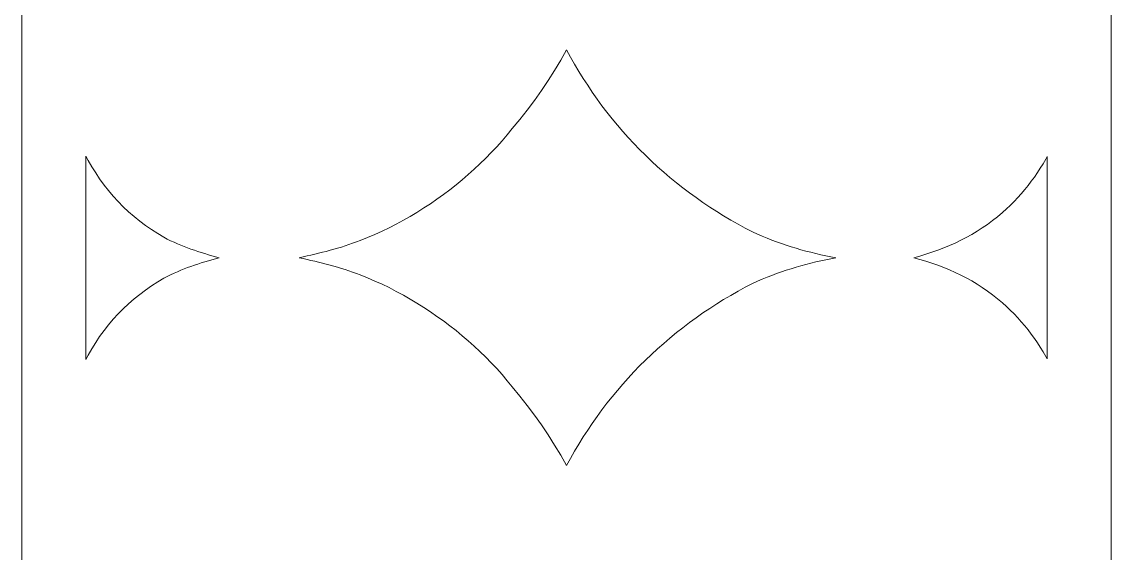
# Model space of a CAD drawing. Header units: centimetres. Extents: x -9.4 to 6.3, y -13 to 13.6.
# Drawn here: x -9.44 to -2.66, y -7.35 to -4.04 of the extents above; entities that cross this region are included whole.
import ezdxf

# ---------------------------------------------------------------- set-up
doc = ezdxf.new("R2010")
doc.units = ezdxf.units.CM
doc.header["$MEASUREMENT"] = 0
doc.layers.add('layer 1', color=7, linetype='Continuous')

msp = doc.modelspace()

# ---------------------------------------------------------------- linework, layer by layer
at = {"layer": 'layer 1', "color": 177, "lineweight": 9}
for points, knots in [([(-9.44332, 13.58709), (-9.44332, 13.58709), (-2.6561, 13.58709), (-2.6561, 13.58709), (-2.6561, 13.58709), (-2.6561, 13.58709), (-2.6561, -13.01887), (-2.6561, -13.01887), (-2.6561, -13.01887), (-2.6561, -13.01887), (-9.44332, -13.01887), (-9.44332, -13.01887), (-9.44332, -13.01887), (-9.44332, -13.01887), (-9.44332, 13.58709), (-9.44332, 13.58709)], [0, 0, 0, 0, 0.2, 0.2, 0.2, 0.2, 0.4, 0.4, 0.4, 0.4, 0.6, 0.6, 0.6, 0.6, 1, 1, 1, 1]), ([(-4.37182, -5.51353), (-4.54067, -5.54422), (-4.70205, -5.59146), (-4.85922, -5.65956), (-4.85922, -5.65956), (-4.85922, -5.65956), (-4.88988, -5.67436), (-4.88988, -5.67436), (-4.88988, -5.67436), (-4.88988, -5.67436), (-4.93639, -5.69762), (-4.93639, -5.69762), (-4.93639, -5.69762), (-4.93639, -5.69762), (-4.98081, -5.72195), (-4.98081, -5.72195), (-4.98081, -5.72195), (-4.98081, -5.72195), (-5.02521, -5.74838), (-5.02521, -5.74838), (-5.02521, -5.74838), (-5.02521, -5.74838), (-5.07067, -5.77375), (-5.07067, -5.77375), (-5.07067, -5.77375), (-5.07067, -5.77375), (-5.11403, -5.80124), (-5.11403, -5.80124), (-5.11403, -5.80124), (-5.11403, -5.80124), (-5.15738, -5.82872), (-5.15738, -5.82872), (-5.15738, -5.82872), (-5.15738, -5.82872), (-5.20072, -5.85727), (-5.20072, -5.85727), (-5.20072, -5.85727), (-5.20072, -5.85727), (-5.24195, -5.88794), (-5.24195, -5.88794), (-5.24195, -5.88794), (-5.24195, -5.88794), (-5.2832, -5.91754), (-5.2832, -5.91754), (-5.2832, -5.91754), (-5.2832, -5.91754), (-5.32443, -5.94926), (-5.32443, -5.94926), (-5.32443, -5.94926), (-5.32443, -5.94926), (-5.3646, -5.97992), (-5.3646, -5.97992), (-5.3646, -5.97992), (-5.3646, -5.97992), (-5.40583, -6.01375), (-5.40583, -6.01375), (-5.40583, -6.01375), (-5.40583, -6.01375), (-5.44388, -6.04652), (-5.44388, -6.04652), (-5.44388, -6.04652), (-5.44388, -6.04652), (-5.48196, -6.08036), (-5.48196, -6.08036), (-5.48196, -6.08036), (-5.48196, -6.08036), (-5.52002, -6.11525), (-5.52002, -6.11525), (-5.52002, -6.11525), (-5.52002, -6.11525), (-5.55702, -6.15119), (-5.55702, -6.15119), (-5.55702, -6.15119), (-5.55702, -6.15119), (-5.59402, -6.18714), (-5.59402, -6.18714), (-5.59402, -6.18714), (-5.59402, -6.18714), (-5.62998, -6.22416), (-5.62998, -6.22416), (-5.62998, -6.22416), (-5.62998, -6.22416), (-5.66487, -6.26221), (-5.66487, -6.26221), (-5.66487, -6.26221), (-5.66487, -6.26221), (-5.6987, -6.30027), (-5.6987, -6.30027), (-5.6987, -6.30027), (-5.6987, -6.30027), (-5.73253, -6.33939), (-5.73253, -6.33939), (-5.73253, -6.33939), (-5.73253, -6.33939), (-5.7653, -6.3785), (-5.7653, -6.3785), (-5.7653, -6.3785), (-5.7653, -6.3785), (-5.79809, -6.41869), (-5.79809, -6.41869), (-5.79809, -6.41869), (-5.79809, -6.41869), (-5.82875, -6.45992), (-5.82875, -6.45992), (-5.82875, -6.45992), (-5.82875, -6.45992), (-5.8594, -6.50115), (-5.8594, -6.50115), (-5.8594, -6.50115), (-5.8594, -6.50115), (-5.889, -6.54449), (-5.889, -6.54449), (-5.889, -6.54449), (-5.889, -6.54449), (-5.91755, -6.5868), (-5.91755, -6.5868), (-5.91755, -6.5868), (-5.91755, -6.5868), (-5.94503, -6.62908), (-5.94503, -6.62908), (-5.94503, -6.62908), (-5.94503, -6.62908), (-5.97254, -6.67349), (-5.97254, -6.67349), (-5.97254, -6.67349), (-5.97254, -6.67349), (-6.00002, -6.71789), (-6.00002, -6.71789), (-6.00002, -6.71789), (-6.00002, -6.71789), (-6.02434, -6.76231), (-6.02434, -6.76231), (-6.02434, -6.76231), (-6.02434, -6.76231), (-6.04971, -6.80776), (-6.04971, -6.80776), (-6.04971, -6.80776), (-6.04971, -6.80776), (-6.08565, -6.74328), (-6.08565, -6.74328), (-6.08565, -6.74328), (-6.08565, -6.74328), (-6.12477, -6.67983), (-6.12477, -6.67983), (-6.12477, -6.67983), (-6.12477, -6.67983), (-6.16496, -6.6164), (-6.16496, -6.6164), (-6.16496, -6.6164), (-6.16496, -6.6164), (-6.20619, -6.55401), (-6.20619, -6.55401), (-6.20619, -6.55401), (-6.20619, -6.55401), (-6.24953, -6.49269), (-6.24953, -6.49269), (-6.24953, -6.49269), (-6.24953, -6.49269), (-6.29393, -6.43243), (-6.29393, -6.43243), (-6.29393, -6.43243), (-6.29393, -6.43243), (-6.33941, -6.37427), (-6.33941, -6.37427), (-6.33941, -6.37427), (-6.33941, -6.37427), (-6.38804, -6.31719), (-6.38804, -6.31719), (-6.38804, -6.31719), (-6.38804, -6.31719), (-6.4187, -6.27913), (-6.4187, -6.27913), (-6.4187, -6.27913), (-6.4187, -6.27913), (-6.45147, -6.24107), (-6.45147, -6.24107), (-6.45147, -6.24107), (-6.45147, -6.24107), (-6.48426, -6.20405), (-6.48426, -6.20405), (-6.48426, -6.20405), (-6.48426, -6.20405), (-6.51914, -6.16811), (-6.51914, -6.16811), (-6.51914, -6.16811), (-6.51914, -6.16811), (-6.55297, -6.13322), (-6.55297, -6.13322), (-6.55297, -6.13322), (-6.55297, -6.13322), (-6.58892, -6.09728), (-6.58892, -6.09728), (-6.58892, -6.09728), (-6.58892, -6.09728), (-6.62486, -6.06451), (-6.62486, -6.06451), (-6.62486, -6.06451), (-6.62486, -6.06451), (-6.66188, -6.03066), (-6.66188, -6.03066), (-6.66188, -6.03066), (-6.66188, -6.03066), (-6.69994, -5.99894), (-6.69994, -5.99894), (-6.69994, -5.99894), (-6.69994, -5.99894), (-6.73694, -5.96723), (-6.73694, -5.96723), (-6.73694, -5.96723), (-6.73694, -5.96723), (-6.77711, -5.93657), (-6.77711, -5.93657), (-6.77711, -5.93657), (-6.77711, -5.93657), (-6.81624, -5.90697), (-6.81624, -5.90697), (-6.81624, -5.90697), (-6.81624, -5.90697), (-6.85747, -5.87841), (-6.85747, -5.87841), (-6.85747, -5.87841), (-6.85747, -5.87841), (-6.89764, -5.84987), (-6.89764, -5.84987), (-6.89764, -5.84987), (-6.89764, -5.84987), (-6.93887, -5.82344), (-6.93887, -5.82344), (-6.93887, -5.82344), (-6.93887, -5.82344), (-6.98116, -5.79595), (-6.98116, -5.79595), (-6.98116, -5.79595), (-6.98116, -5.79595), (-7.02346, -5.77058), (-7.02346, -5.77058), (-7.02346, -5.77058), (-7.02346, -5.77058), (-7.06575, -5.74732), (-7.06575, -5.74732), (-7.06575, -5.74732), (-7.06575, -5.74732), (-7.11015, -5.72301), (-7.11015, -5.72301), (-7.11015, -5.72301), (-7.11015, -5.72301), (-7.15457, -5.69973), (-7.15457, -5.69973), (-7.15457, -5.69973), (-7.15457, -5.69973), (-7.19791, -5.67859), (-7.19791, -5.67859), (-7.19791, -5.67859), (-7.19791, -5.67859), (-7.24443, -5.6585), (-7.24443, -5.6585), (-7.24443, -5.6585), (-7.24443, -5.6585), (-7.28883, -5.63842), (-7.28883, -5.63842), (-7.28883, -5.63842), (-7.28883, -5.63842), (-7.33536, -5.62045), (-7.33536, -5.62045), (-7.33536, -5.62045), (-7.46005, -5.57227), (-7.58425, -5.54192), (-7.71492, -5.51353), (-7.71492, -5.51353), (-7.58425, -5.48511), (-7.46005, -5.45476), (-7.33536, -5.40659), (-7.33536, -5.40659), (-7.33536, -5.40659), (-7.28883, -5.38862), (-7.28883, -5.38862), (-7.28883, -5.38862), (-7.28883, -5.38862), (-7.24443, -5.36853), (-7.24443, -5.36853), (-7.24443, -5.36853), (-7.24443, -5.36853), (-7.19791, -5.34845), (-7.19791, -5.34845), (-7.19791, -5.34845), (-7.19791, -5.34845), (-7.15457, -5.3273), (-7.15457, -5.3273), (-7.15457, -5.3273), (-7.15457, -5.3273), (-7.11015, -5.30404), (-7.11015, -5.30404), (-7.11015, -5.30404), (-7.11015, -5.30404), (-7.06575, -5.27973), (-7.06575, -5.27973), (-7.06575, -5.27973), (-7.06575, -5.27973), (-7.02346, -5.25645), (-7.02346, -5.25645), (-7.02346, -5.25645), (-7.02346, -5.25645), (-6.98116, -5.23108), (-6.98116, -5.23108), (-6.98116, -5.23108), (-6.98116, -5.23108), (-6.93887, -5.2036), (-6.93887, -5.2036), (-6.93887, -5.2036), (-6.93887, -5.2036), (-6.89764, -5.17717), (-6.89764, -5.17717), (-6.89764, -5.17717), (-6.89764, -5.17717), (-6.85747, -5.14862), (-6.85747, -5.14862), (-6.85747, -5.14862), (-6.85747, -5.14862), (-6.81624, -5.12008), (-6.81624, -5.12008), (-6.81624, -5.12008), (-6.81624, -5.12008), (-6.77711, -5.09046), (-6.77711, -5.09046), (-6.77711, -5.09046), (-6.77711, -5.09046), (-6.73694, -5.0598), (-6.73694, -5.0598), (-6.73694, -5.0598), (-6.73694, -5.0598), (-6.69994, -5.02809), (-6.69994, -5.02809), (-6.69994, -5.02809), (-6.69994, -5.02809), (-6.66188, -4.99637), (-6.66188, -4.99637), (-6.66188, -4.99637), (-6.66188, -4.99637), (-6.62486, -4.96255), (-6.62486, -4.96255), (-6.62486, -4.96255), (-6.62486, -4.96255), (-6.58892, -4.92977), (-6.58892, -4.92977), (-6.58892, -4.92977), (-6.58892, -4.92977), (-6.55297, -4.89381), (-6.55297, -4.89381), (-6.55297, -4.89381), (-6.55297, -4.89381), (-6.51914, -4.85893), (-6.51914, -4.85893), (-6.51914, -4.85893), (-6.51914, -4.85893), (-6.48426, -4.82298), (-6.48426, -4.82298), (-6.48426, -4.82298), (-6.48426, -4.82298), (-6.45147, -4.78598), (-6.45147, -4.78598), (-6.45147, -4.78598), (-6.45147, -4.78598), (-6.4187, -4.74791), (-6.4187, -4.74791), (-6.4187, -4.74791), (-6.4187, -4.74791), (-6.38804, -4.70985), (-6.38804, -4.70985), (-6.38804, -4.70985), (-6.38804, -4.70985), (-6.33941, -4.65276), (-6.33941, -4.65276), (-6.33941, -4.65276), (-6.33941, -4.65276), (-6.29393, -4.59462), (-6.29393, -4.59462), (-6.29393, -4.59462), (-6.29393, -4.59462), (-6.24953, -4.53434), (-6.24953, -4.53434), (-6.24953, -4.53434), (-6.24953, -4.53434), (-6.20619, -4.47303), (-6.20619, -4.47303), (-6.20619, -4.47303), (-6.20619, -4.47303), (-6.16496, -4.41064), (-6.16496, -4.41064), (-6.16496, -4.41064), (-6.16496, -4.41064), (-6.12477, -4.34721), (-6.12477, -4.34721), (-6.12477, -4.34721), (-6.12477, -4.34721), (-6.08565, -4.28378), (-6.08565, -4.28378), (-6.08565, -4.28378), (-6.08565, -4.28378), (-6.04971, -4.21927), (-6.04971, -4.21927), (-6.04971, -4.21927), (-6.04971, -4.21927), (-6.02434, -4.26475), (-6.02434, -4.26475), (-6.02434, -4.26475), (-6.02434, -4.26475), (-6.00002, -4.30915), (-6.00002, -4.30915), (-6.00002, -4.30915), (-6.00002, -4.30915), (-5.97254, -4.35355), (-5.97254, -4.35355), (-5.97254, -4.35355), (-5.97254, -4.35355), (-5.94503, -4.39795), (-5.94503, -4.39795), (-5.94503, -4.39795), (-5.94503, -4.39795), (-5.91755, -4.44025), (-5.91755, -4.44025), (-5.91755, -4.44025), (-5.91755, -4.44025), (-5.889, -4.48254), (-5.889, -4.48254), (-5.889, -4.48254), (-5.889, -4.48254), (-5.8594, -4.52588), (-5.8594, -4.52588), (-5.8594, -4.52588), (-5.8594, -4.52588), (-5.82875, -4.56711), (-5.82875, -4.56711), (-5.82875, -4.56711), (-5.82875, -4.56711), (-5.79809, -4.60836), (-5.79809, -4.60836), (-5.79809, -4.60836), (-5.79809, -4.60836), (-5.7653, -4.64853), (-5.7653, -4.64853), (-5.7653, -4.64853), (-5.7653, -4.64853), (-5.73253, -4.68765), (-5.73253, -4.68765), (-5.73253, -4.68765), (-5.73253, -4.68765), (-5.6987, -4.72676), (-5.6987, -4.72676), (-5.6987, -4.72676), (-5.6987, -4.72676), (-5.66487, -4.76484), (-5.66487, -4.76484), (-5.66487, -4.76484), (-5.66487, -4.76484), (-5.62998, -4.8029), (-5.62998, -4.8029), (-5.62998, -4.8029), (-5.62998, -4.8029), (-5.59402, -4.8399), (-5.59402, -4.8399), (-5.59402, -4.8399), (-5.59402, -4.8399), (-5.55702, -4.87584), (-5.55702, -4.87584), (-5.55702, -4.87584), (-5.55702, -4.87584), (-5.52002, -4.91178), (-5.52002, -4.91178), (-5.52002, -4.91178), (-5.52002, -4.91178), (-5.48196, -4.94669), (-5.48196, -4.94669), (-5.48196, -4.94669), (-5.48196, -4.94669), (-5.44388, -4.98052), (-5.44388, -4.98052), (-5.44388, -4.98052), (-5.44388, -4.98052), (-5.40583, -5.01329), (-5.40583, -5.01329), (-5.40583, -5.01329), (-5.40583, -5.01329), (-5.3646, -5.04712), (-5.3646, -5.04712), (-5.3646, -5.04712), (-5.3646, -5.04712), (-5.32443, -5.07778), (-5.32443, -5.07778), (-5.32443, -5.07778), (-5.32443, -5.07778), (-5.2832, -5.10951), (-5.2832, -5.10951), (-5.2832, -5.10951), (-5.2832, -5.10951), (-5.24195, -5.13911), (-5.24195, -5.13911), (-5.24195, -5.13911), (-5.24195, -5.13911), (-5.20072, -5.16977), (-5.20072, -5.16977), (-5.20072, -5.16977), (-5.20072, -5.16977), (-5.15738, -5.19831), (-5.15738, -5.19831), (-5.15738, -5.19831), (-5.15738, -5.19831), (-5.11403, -5.2258), (-5.11403, -5.2258), (-5.11403, -5.2258), (-5.11403, -5.2258), (-5.07067, -5.25328), (-5.07067, -5.25328), (-5.07067, -5.25328), (-5.07067, -5.25328), (-5.02521, -5.27867), (-5.02521, -5.27867), (-5.02521, -5.27867), (-5.02521, -5.27867), (-4.98081, -5.3051), (-4.98081, -5.3051), (-4.98081, -5.3051), (-4.98081, -5.3051), (-4.93639, -5.32942), (-4.93639, -5.32942), (-4.93639, -5.32942), (-4.93639, -5.32942), (-4.88988, -5.35267), (-4.88988, -5.35267), (-4.88988, -5.35267), (-4.88988, -5.35267), (-4.85922, -5.36747), (-4.85922, -5.36747), (-4.85922, -5.36747), (-4.70205, -5.43559), (-4.54067, -5.48281), (-4.37182, -5.51353)], [0, 0, 0, 0, 0.0074074, 0.0074074, 0.0074074, 0.0074074, 0.0148148, 0.0148148, 0.0148148, 0.0148148, 0.0222222, 0.0222222, 0.0222222, 0.0222222, 0.0296296, 0.0296296, 0.0296296, 0.0296296, 0.037037, 0.037037, 0.037037, 0.037037, 0.0444444, 0.0444444, 0.0444444, 0.0444444, 0.0518519, 0.0518519, 0.0518519, 0.0518519, 0.0592593, 0.0592593, 0.0592593, 0.0592593, 0.0666667, 0.0666667, 0.0666667, 0.0666667, 0.0740741, 0.0740741, 0.0740741, 0.0740741, 0.0814815, 0.0814815, 0.0814815, 0.0814815, 0.0888889, 0.0888889, 0.0888889, 0.0888889, 0.0962963, 0.0962963, 0.0962963, 0.0962963, 0.1037037, 0.1037037, 0.1037037, 0.1037037, 0.1111111, 0.1111111, 0.1111111, 0.1111111, 0.1185185, 0.1185185, 0.1185185, 0.1185185, 0.1259259, 0.1259259, 0.1259259, 0.1259259, 0.1333333, 0.1333333, 0.1333333, 0.1333333, 0.1407407, 0.1407407, 0.1407407, 0.1407407, 0.1481481, 0.1481481, 0.1481481, 0.1481481, 0.1555556, 0.1555556, 0.1555556, 0.1555556, 0.162963, 0.162963, 0.162963, 0.162963, 0.1703704, 0.1703704, 0.1703704, 0.1703704, 0.1777778, 0.1777778, 0.1777778, 0.1777778, 0.1851852, 0.1851852, 0.1851852, 0.1851852, 0.1925926, 0.1925926, 0.1925926, 0.1925926, 0.2, 0.2, 0.2, 0.2, 0.2074074, 0.2074074, 0.2074074, 0.2074074, 0.2148148, 0.2148148, 0.2148148, 0.2148148, 0.2222222, 0.2222222, 0.2222222, 0.2222222, 0.2296296, 0.2296296, 0.2296296, 0.2296296, 0.237037, 0.237037, 0.237037, 0.237037, 0.2444444, 0.2444444, 0.2444444, 0.2444444, 0.2518519, 0.2518519, 0.2518519, 0.2518519, 0.2592593, 0.2592593, 0.2592593, 0.2592593, 0.2666667, 0.2666667, 0.2666667, 0.2666667, 0.2740741, 0.2740741, 0.2740741, 0.2740741, 0.2814815, 0.2814815, 0.2814815, 0.2814815, 0.2888889, 0.2888889, 0.2888889, 0.2888889, 0.2962963, 0.2962963, 0.2962963, 0.2962963, 0.3037037, 0.3037037, 0.3037037, 0.3037037, 0.3111111, 0.3111111, 0.3111111, 0.3111111, 0.3185185, 0.3185185, 0.3185185, 0.3185185, 0.3259259, 0.3259259, 0.3259259, 0.3259259, 0.3333333, 0.3333333, 0.3333333, 0.3333333, 0.3407407, 0.3407407, 0.3407407, 0.3407407, 0.3481481, 0.3481481, 0.3481481, 0.3481481, 0.3555556, 0.3555556, 0.3555556, 0.3555556, 0.362963, 0.362963, 0.362963, 0.362963, 0.3703704, 0.3703704, 0.3703704, 0.3703704, 0.3777778, 0.3777778, 0.3777778, 0.3777778, 0.3851852, 0.3851852, 0.3851852, 0.3851852, 0.3925926, 0.3925926, 0.3925926, 0.3925926, 0.4, 0.4, 0.4, 0.4, 0.4074074, 0.4074074, 0.4074074, 0.4074074, 0.4148148, 0.4148148, 0.4148148, 0.4148148, 0.4222222, 0.4222222, 0.4222222, 0.4222222, 0.4296296, 0.4296296, 0.4296296, 0.4296296, 0.437037, 0.437037, 0.437037, 0.437037, 0.4444444, 0.4444444, 0.4444444, 0.4444444, 0.4518519, 0.4518519, 0.4518519, 0.4518519, 0.4592593, 0.4592593, 0.4592593, 0.4592593, 0.4666667, 0.4666667, 0.4666667, 0.4666667, 0.4740741, 0.4740741, 0.4740741, 0.4740741, 0.4814815, 0.4814815, 0.4814815, 0.4814815, 0.4888889, 0.4888889, 0.4888889, 0.4888889, 0.4962963, 0.4962963, 0.4962963, 0.4962963, 0.5037037, 0.5037037, 0.5037037, 0.5037037, 0.5111111, 0.5111111, 0.5111111, 0.5111111, 0.5185185, 0.5185185, 0.5185185, 0.5185185, 0.5259259, 0.5259259, 0.5259259, 0.5259259, 0.5333333, 0.5333333, 0.5333333, 0.5333333, 0.5407407, 0.5407407, 0.5407407, 0.5407407, 0.5481481, 0.5481481, 0.5481481, 0.5481481, 0.5555556, 0.5555556, 0.5555556, 0.5555556, 0.562963, 0.562963, 0.562963, 0.562963, 0.5703704, 0.5703704, 0.5703704, 0.5703704, 0.5777778, 0.5777778, 0.5777778, 0.5777778, 0.5851852, 0.5851852, 0.5851852, 0.5851852, 0.5925926, 0.5925926, 0.5925926, 0.5925926, 0.6, 0.6, 0.6, 0.6, 0.6074074, 0.6074074, 0.6074074, 0.6074074, 0.6148148, 0.6148148, 0.6148148, 0.6148148, 0.6222222, 0.6222222, 0.6222222, 0.6222222, 0.6296296, 0.6296296, 0.6296296, 0.6296296, 0.637037, 0.637037, 0.637037, 0.637037, 0.6444444, 0.6444444, 0.6444444, 0.6444444, 0.6518519, 0.6518519, 0.6518519, 0.6518519, 0.6592593, 0.6592593, 0.6592593, 0.6592593, 0.6666667, 0.6666667, 0.6666667, 0.6666667, 0.6740741, 0.6740741, 0.6740741, 0.6740741, 0.6814815, 0.6814815, 0.6814815, 0.6814815, 0.6888889, 0.6888889, 0.6888889, 0.6888889, 0.6962963, 0.6962963, 0.6962963, 0.6962963, 0.7037037, 0.7037037, 0.7037037, 0.7037037, 0.7111111, 0.7111111, 0.7111111, 0.7111111, 0.7185185, 0.7185185, 0.7185185, 0.7185185, 0.7259259, 0.7259259, 0.7259259, 0.7259259, 0.7333333, 0.7333333, 0.7333333, 0.7333333, 0.7407407, 0.7407407, 0.7407407, 0.7407407, 0.7481481, 0.7481481, 0.7481481, 0.7481481, 0.7555556, 0.7555556, 0.7555556, 0.7555556, 0.762963, 0.762963, 0.762963, 0.762963, 0.7703704, 0.7703704, 0.7703704, 0.7703704, 0.7777778, 0.7777778, 0.7777778, 0.7777778, 0.7851852, 0.7851852, 0.7851852, 0.7851852, 0.7925926, 0.7925926, 0.7925926, 0.7925926, 0.8, 0.8, 0.8, 0.8, 0.8074074, 0.8074074, 0.8074074, 0.8074074, 0.8148148, 0.8148148, 0.8148148, 0.8148148, 0.8222222, 0.8222222, 0.8222222, 0.8222222, 0.8296296, 0.8296296, 0.8296296, 0.8296296, 0.837037, 0.837037, 0.837037, 0.837037, 0.8444444, 0.8444444, 0.8444444, 0.8444444, 0.8518519, 0.8518519, 0.8518519, 0.8518519, 0.8592593, 0.8592593, 0.8592593, 0.8592593, 0.8666667, 0.8666667, 0.8666667, 0.8666667, 0.8740741, 0.8740741, 0.8740741, 0.8740741, 0.8814815, 0.8814815, 0.8814815, 0.8814815, 0.8888889, 0.8888889, 0.8888889, 0.8888889, 0.8962963, 0.8962963, 0.8962963, 0.8962963, 0.9037037, 0.9037037, 0.9037037, 0.9037037, 0.9111111, 0.9111111, 0.9111111, 0.9111111, 0.9185185, 0.9185185, 0.9185185, 0.9185185, 0.9259259, 0.9259259, 0.9259259, 0.9259259, 0.9333333, 0.9333333, 0.9333333, 0.9333333, 0.9407407, 0.9407407, 0.9407407, 0.9407407, 0.9481481, 0.9481481, 0.9481481, 0.9481481, 0.9555556, 0.9555556, 0.9555556, 0.9555556, 0.962963, 0.962963, 0.962963, 0.962963, 0.9703704, 0.9703704, 0.9703704, 0.9703704, 0.9777778, 0.9777778, 0.9777778, 0.9777778, 0.9851852, 0.9851852, 0.9851852, 0.9851852, 1, 1, 1, 1]), ([(-9.04395, -6.14631), (-9.04395, -6.14631), (-9.04395, -4.88072), (-9.04395, -4.88072), (-9.04395, -4.88072), (-9.04395, -4.88072), (-9.03017, -4.90755), (-9.03017, -4.90755), (-9.03017, -4.90755), (-9.03017, -4.90755), (-9.0069, -4.94669), (-9.0069, -4.94669), (-9.0069, -4.94669), (-9.0069, -4.94669), (-8.98258, -4.9858), (-8.98258, -4.9858), (-8.98258, -4.9858), (-8.98258, -4.9858), (-8.95827, -5.0228), (-8.95827, -5.0228), (-8.95827, -5.0228), (-8.95827, -5.0228), (-8.93078, -5.06086), (-8.93078, -5.06086), (-8.93078, -5.06086), (-8.93078, -5.06086), (-8.90329, -5.09577), (-8.90329, -5.09577), (-8.90329, -5.09577), (-8.90329, -5.09577), (-8.87369, -5.13065), (-8.87369, -5.13065), (-8.87369, -5.13065), (-8.87369, -5.13065), (-8.84302, -5.16342), (-8.84302, -5.16342), (-8.84302, -5.16342), (-8.84302, -5.16342), (-8.8113, -5.1962), (-8.8113, -5.1962), (-8.8113, -5.1962), (-8.8113, -5.1962), (-8.77853, -5.22685), (-8.77853, -5.22685), (-8.77853, -5.22685), (-8.77853, -5.22685), (-8.74364, -5.25751), (-8.74364, -5.25751), (-8.74364, -5.25751), (-8.74364, -5.25751), (-8.70876, -5.28502), (-8.70876, -5.28502), (-8.70876, -5.28502), (-8.70876, -5.28502), (-8.6728, -5.3125), (-8.6728, -5.3125), (-8.6728, -5.3125), (-8.6728, -5.3125), (-8.6358, -5.33787), (-8.6358, -5.33787), (-8.6358, -5.33787), (-8.6358, -5.33787), (-8.59668, -5.36325), (-8.59668, -5.36325), (-8.59668, -5.36325), (-8.59668, -5.36325), (-8.55862, -5.3865), (-8.55862, -5.3865), (-8.55862, -5.3865), (-8.44452, -5.44501), (-8.33691, -5.48063), (-8.2129, -5.51353), (-8.2129, -5.51353), (-8.33691, -5.54643), (-8.44452, -5.58202), (-8.55862, -5.64053), (-8.55862, -5.64053), (-8.55862, -5.64053), (-8.59668, -5.66379), (-8.59668, -5.66379), (-8.59668, -5.66379), (-8.59668, -5.66379), (-8.6358, -5.68916), (-8.6358, -5.68916), (-8.6358, -5.68916), (-8.6358, -5.68916), (-8.6728, -5.71455), (-8.6728, -5.71455), (-8.6728, -5.71455), (-8.6728, -5.71455), (-8.70876, -5.74204), (-8.70876, -5.74204), (-8.70876, -5.74204), (-8.70876, -5.74204), (-8.74364, -5.76952), (-8.74364, -5.76952), (-8.74364, -5.76952), (-8.74364, -5.76952), (-8.77853, -5.80018), (-8.77853, -5.80018), (-8.77853, -5.80018), (-8.77853, -5.80018), (-8.8113, -5.83084), (-8.8113, -5.83084), (-8.8113, -5.83084), (-8.8113, -5.83084), (-8.84302, -5.86361), (-8.84302, -5.86361), (-8.84302, -5.86361), (-8.84302, -5.86361), (-8.87369, -5.8964), (-8.87369, -5.8964), (-8.87369, -5.8964), (-8.87369, -5.8964), (-8.90329, -5.93129), (-8.90329, -5.93129), (-8.90329, -5.93129), (-8.90329, -5.93129), (-8.93078, -5.96617), (-8.93078, -5.96617), (-8.93078, -5.96617), (-8.93078, -5.96617), (-8.95827, -6.00423), (-8.95827, -6.00423), (-8.95827, -6.00423), (-8.95827, -6.00423), (-8.98258, -6.04123), (-8.98258, -6.04123), (-8.98258, -6.04123), (-8.98258, -6.04123), (-9.0069, -6.08036), (-9.0069, -6.08036), (-9.0069, -6.08036), (-9.0069, -6.08036), (-9.03017, -6.11948), (-9.03017, -6.11948), (-9.03017, -6.11948), (-9.03017, -6.11948), (-9.04395, -6.14631), (-9.04395, -6.14631)], [0, 0, 0, 0, 0.0277778, 0.0277778, 0.0277778, 0.0277778, 0.0555556, 0.0555556, 0.0555556, 0.0555556, 0.0833333, 0.0833333, 0.0833333, 0.0833333, 0.1111111, 0.1111111, 0.1111111, 0.1111111, 0.1388889, 0.1388889, 0.1388889, 0.1388889, 0.1666667, 0.1666667, 0.1666667, 0.1666667, 0.1944444, 0.1944444, 0.1944444, 0.1944444, 0.2222222, 0.2222222, 0.2222222, 0.2222222, 0.25, 0.25, 0.25, 0.25, 0.2777778, 0.2777778, 0.2777778, 0.2777778, 0.3055556, 0.3055556, 0.3055556, 0.3055556, 0.3333333, 0.3333333, 0.3333333, 0.3333333, 0.3611111, 0.3611111, 0.3611111, 0.3611111, 0.3888889, 0.3888889, 0.3888889, 0.3888889, 0.4166667, 0.4166667, 0.4166667, 0.4166667, 0.4444444, 0.4444444, 0.4444444, 0.4444444, 0.4722222, 0.4722222, 0.4722222, 0.4722222, 0.5, 0.5, 0.5, 0.5, 0.5277778, 0.5277778, 0.5277778, 0.5277778, 0.5555556, 0.5555556, 0.5555556, 0.5555556, 0.5833333, 0.5833333, 0.5833333, 0.5833333, 0.6111111, 0.6111111, 0.6111111, 0.6111111, 0.6388889, 0.6388889, 0.6388889, 0.6388889, 0.6666667, 0.6666667, 0.6666667, 0.6666667, 0.6944444, 0.6944444, 0.6944444, 0.6944444, 0.7222222, 0.7222222, 0.7222222, 0.7222222, 0.75, 0.75, 0.75, 0.75, 0.7777778, 0.7777778, 0.7777778, 0.7777778, 0.8055556, 0.8055556, 0.8055556, 0.8055556, 0.8333333, 0.8333333, 0.8333333, 0.8333333, 0.8611111, 0.8611111, 0.8611111, 0.8611111, 0.8888889, 0.8888889, 0.8888889, 0.8888889, 0.9166667, 0.9166667, 0.9166667, 0.9166667, 0.9444444, 0.9444444, 0.9444444, 0.9444444, 1, 1, 1, 1]), ([(-3.05547, -4.88346), (-3.05547, -4.88346), (-3.05547, -6.14358), (-3.05547, -6.14358), (-3.05547, -6.14358), (-3.05547, -6.14358), (-3.06396, -6.12794), (-3.06396, -6.12794), (-3.06396, -6.12794), (-3.06396, -6.12794), (-3.0809, -6.09834), (-3.0809, -6.09834), (-3.0809, -6.09834), (-3.0809, -6.09834), (-3.09887, -6.07085), (-3.09887, -6.07085), (-3.09887, -6.07085), (-3.09887, -6.07085), (-3.11578, -6.04335), (-3.11578, -6.04335), (-3.11578, -6.04335), (-3.11578, -6.04335), (-3.13481, -6.01586), (-3.13481, -6.01586), (-3.13481, -6.01586), (-3.13481, -6.01586), (-3.1549, -5.98943), (-3.1549, -5.98943), (-3.1549, -5.98943), (-3.1549, -5.98943), (-3.17393, -5.963), (-3.17393, -5.963), (-3.17393, -5.963), (-3.17393, -5.963), (-3.19507, -5.93763), (-3.19507, -5.93763), (-3.19507, -5.93763), (-3.19507, -5.93763), (-3.21727, -5.91226), (-3.21727, -5.91226), (-3.21727, -5.91226), (-3.21727, -5.91226), (-3.23841, -5.88794), (-3.23841, -5.88794), (-3.23841, -5.88794), (-3.23841, -5.88794), (-3.26169, -5.86361), (-3.26169, -5.86361), (-3.26169, -5.86361), (-3.26169, -5.86361), (-3.286, -5.8393), (-3.286, -5.8393), (-3.286, -5.8393), (-3.286, -5.8393), (-3.30926, -5.8171), (-3.30926, -5.8171), (-3.30926, -5.8171), (-3.30926, -5.8171), (-3.33358, -5.79489), (-3.33358, -5.79489), (-3.33358, -5.79489), (-3.49532, -5.65338), (-3.67989, -5.56863), (-3.88652, -5.51353), (-3.88652, -5.51353), (-3.67989, -5.45841), (-3.49532, -5.37365), (-3.33358, -5.23214), (-3.33358, -5.23214), (-3.33358, -5.23214), (-3.30926, -5.20994), (-3.30926, -5.20994), (-3.30926, -5.20994), (-3.30926, -5.20994), (-3.286, -5.18774), (-3.286, -5.18774), (-3.286, -5.18774), (-3.286, -5.18774), (-3.26169, -5.16342), (-3.26169, -5.16342), (-3.26169, -5.16342), (-3.26169, -5.16342), (-3.23841, -5.13911), (-3.23841, -5.13911), (-3.23841, -5.13911), (-3.23841, -5.13911), (-3.21727, -5.11479), (-3.21727, -5.11479), (-3.21727, -5.11479), (-3.21727, -5.11479), (-3.19507, -5.0894), (-3.19507, -5.0894), (-3.19507, -5.0894), (-3.19507, -5.0894), (-3.17393, -5.06403), (-3.17393, -5.06403), (-3.17393, -5.06403), (-3.17393, -5.06403), (-3.1549, -5.0376), (-3.1549, -5.0376), (-3.1549, -5.0376), (-3.1549, -5.0376), (-3.13481, -5.01117), (-3.13481, -5.01117), (-3.13481, -5.01117), (-3.13481, -5.01117), (-3.11578, -4.98369), (-3.11578, -4.98369), (-3.11578, -4.98369), (-3.11578, -4.98369), (-3.09887, -4.9562), (-3.09887, -4.9562), (-3.09887, -4.9562), (-3.09887, -4.9562), (-3.0809, -4.92872), (-3.0809, -4.92872), (-3.0809, -4.92872), (-3.0809, -4.92872), (-3.06396, -4.8991), (-3.06396, -4.8991), (-3.06396, -4.8991), (-3.06396, -4.8991), (-3.05547, -4.88346), (-3.05547, -4.88346)], [0, 0, 0, 0, 0.03125, 0.03125, 0.03125, 0.03125, 0.0625, 0.0625, 0.0625, 0.0625, 0.09375, 0.09375, 0.09375, 0.09375, 0.125, 0.125, 0.125, 0.125, 0.15625, 0.15625, 0.15625, 0.15625, 0.1875, 0.1875, 0.1875, 0.1875, 0.21875, 0.21875, 0.21875, 0.21875, 0.25, 0.25, 0.25, 0.25, 0.28125, 0.28125, 0.28125, 0.28125, 0.3125, 0.3125, 0.3125, 0.3125, 0.34375, 0.34375, 0.34375, 0.34375, 0.375, 0.375, 0.375, 0.375, 0.40625, 0.40625, 0.40625, 0.40625, 0.4375, 0.4375, 0.4375, 0.4375, 0.46875, 0.46875, 0.46875, 0.46875, 0.5, 0.5, 0.5, 0.5, 0.53125, 0.53125, 0.53125, 0.53125, 0.5625, 0.5625, 0.5625, 0.5625, 0.59375, 0.59375, 0.59375, 0.59375, 0.625, 0.625, 0.625, 0.625, 0.65625, 0.65625, 0.65625, 0.65625, 0.6875, 0.6875, 0.6875, 0.6875, 0.71875, 0.71875, 0.71875, 0.71875, 0.75, 0.75, 0.75, 0.75, 0.78125, 0.78125, 0.78125, 0.78125, 0.8125, 0.8125, 0.8125, 0.8125, 0.84375, 0.84375, 0.84375, 0.84375, 0.875, 0.875, 0.875, 0.875, 0.90625, 0.90625, 0.90625, 0.90625, 0.9375, 0.9375, 0.9375, 0.9375, 1, 1, 1, 1])]:
    msp.add_open_spline(points, degree=3, knots=knots, dxfattribs=at)

doc.saveas('drawing.dxf')
